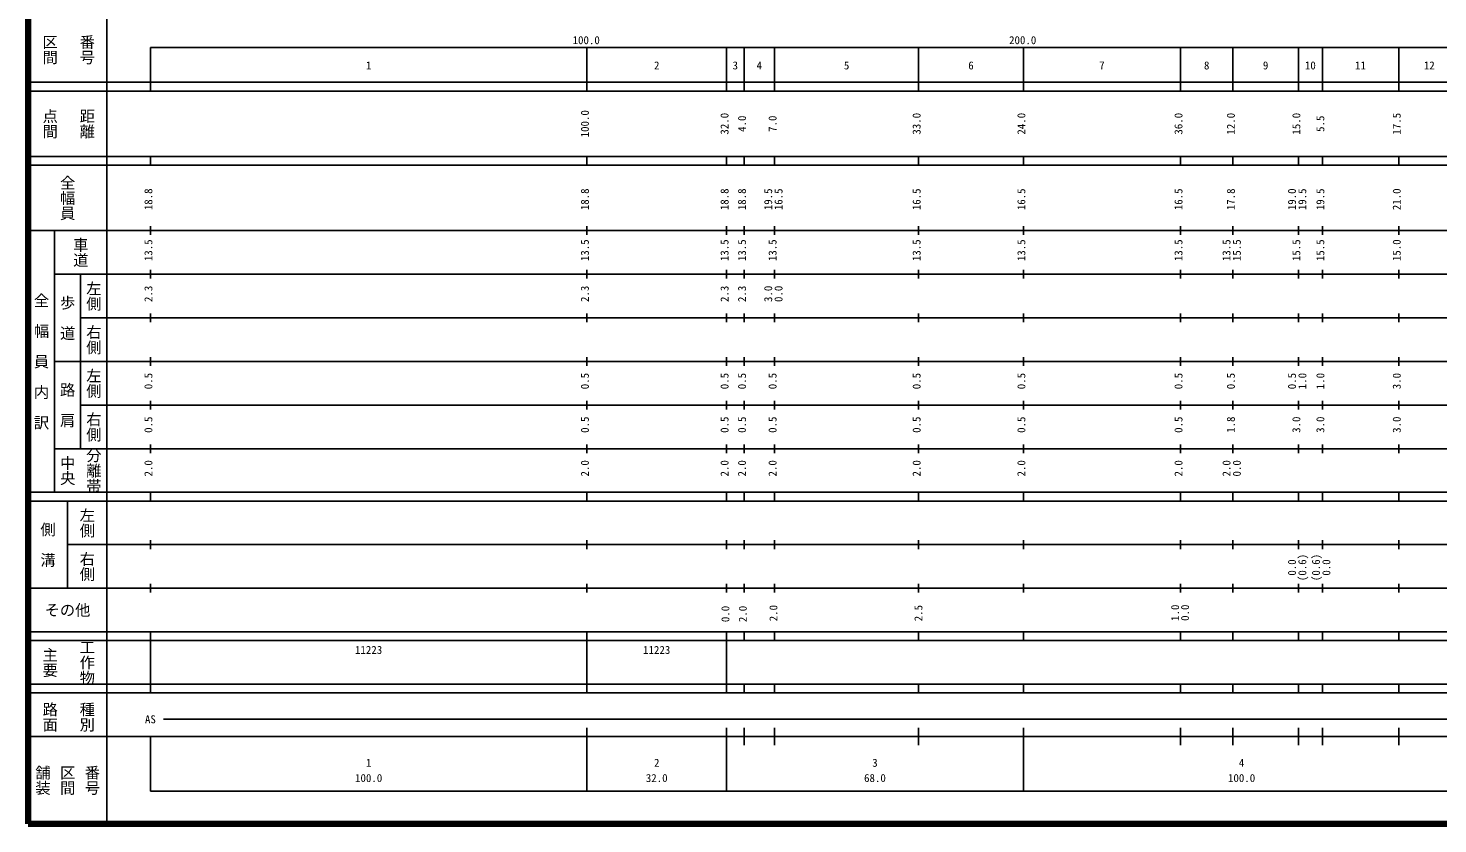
# Model space of a CAD drawing. Units: millimetres on the paper, enlarged 1000 times. Extents: x 40000 to 680000, y 20000 to 380000.
# Drawn here: x 40000 to 362953, y 20000 to 202409 of the extents above; entities that cross this region are included whole.
import ezdxf
from ezdxf.enums import TextEntityAlignment as Align

# ---------------------------------------------------------------- set-up
doc = ezdxf.new("R2010")
doc.units = ezdxf.units.MM
doc.header["$LTSCALE"] = 1000
doc.layers.add('M-TTL', color=2, linetype='Continuous', lineweight=140)
doc.layers.add('M-TTL-BAND', color=7, linetype='Continuous', lineweight=25)
doc.styles.add('@ＭＳ ゴシック', font='')
doc.styles.add('ＭＳ ゴシック', font='')
doc.styles.get('@ＭＳ ゴシック').set_extended_font_data('@MS Gothic')
doc.styles.get('ＭＳ ゴシック').set_extended_font_data('MS Gothic')

msp = doc.modelspace()

# ---------------------------------------------------------------- linework, layer by layer
at = {"layer": 'M-TTL'}
for p, q in [((40000, 380000), (40000, 20000)), ((40000, 20000), (680000, 20000))]:
    msp.add_line(p, q, dxfattribs=at)
at = {"layer": 'M-TTL-BAND'}
for p, q in [((58000, 370000), (58000, 20000)), ((68000, 198000), (579000, 198000)), ((68000, 198000), (68000, 188000)), ((168000, 188000), (168000, 198000)), ((200000, 188000), (200000, 198000)), ((204000, 188000), (204000, 198000)), ((211000, 188000), (211000, 198000)), ((244000, 188000), (244000, 198000)), ((268000, 188000), (268000, 198000)), ((304000, 188000), (304000, 198000)), ((316000, 188000), (316000, 198000)), ((331000, 188000), (331000, 198000)), ((336500, 188000), (336500, 198000)), ((354000, 188000), (354000, 198000)), ((40000, 190000), (579000, 190000)), ((40000, 188000), (579000, 188000)), ((40000, 173000), (579000, 173000)), ((68000, 171000), (68000, 173000)), ((168000, 171000), (168000, 173000)), ((200000, 171000), (200000, 173000)), ((204000, 171000), (204000, 173000)), ((211000, 171000), (211000, 173000)), ((244000, 171000), (244000, 173000)), ((268000, 171000), (268000, 173000)), ((304000, 171000), (304000, 173000)), ((316000, 171000), (316000, 173000)), ((331000, 171000), (331000, 173000)), ((336500, 171000), (336500, 173000)), ((354000, 171000), (354000, 173000)), ((40000, 171000), (579000, 171000)), ((40000, 156000), (579000, 156000)), ((46000, 96000), (46000, 156000)), ((68000, 155000), (68000, 157000)), ((168000, 155000), (168000, 157000)), ((200000, 155000), (200000, 157000)), ((204000, 155000), (204000, 157000)), ((211000, 155000), (211000, 157000)), ((244000, 155000), (244000, 157000)), ((268000, 155000), (268000, 157000)), ((304000, 155000), (304000, 157000)), ((316000, 155000), (316000, 157000)), ((331000, 155000), (331000, 157000)), ((336500, 155000), (336500, 157000)), ((354000, 155000), (354000, 157000)), ((46000, 146000), (579000, 146000)), ((52000, 146000), (52000, 106000)), ((68000, 145000), (68000, 147000)), ((168000, 145000), (168000, 147000)), ((200000, 145000), (200000, 147000)), ((204000, 145000), (204000, 147000)), ((211000, 145000), (211000, 147000)), ((244000, 145000), (244000, 147000)), ((268000, 145000), (268000, 147000)), ((304000, 145000), (304000, 147000)), ((316000, 145000), (316000, 147000)), ((331000, 145000), (331000, 147000)), ((336500, 145000), (336500, 147000)), ((354000, 145000), (354000, 147000)), ((52000, 136000), (579000, 136000)), ((68000, 135000), (68000, 137000)), ((168000, 135000), (168000, 137000)), ((200000, 135000), (200000, 137000)), ((204000, 135000), (204000, 137000)), ((211000, 135000), (211000, 137000)), ((244000, 135000), (244000, 137000)), ((268000, 135000), (268000, 137000)), ((304000, 135000), (304000, 137000)), ((316000, 135000), (316000, 137000)), ((331000, 135000), (331000, 137000)), ((336500, 135000), (336500, 137000)), ((354000, 135000), (354000, 137000)), ((46000, 126000), (579000, 126000)), ((68000, 125000), (68000, 127000)), ((168000, 125000), (168000, 127000)), ((200000, 125000), (200000, 127000)), ((204000, 125000), (204000, 127000)), ((211000, 125000), (211000, 127000)), ((244000, 125000), (244000, 127000)), ((268000, 125000), (268000, 127000)), ((304000, 125000), (304000, 127000)), ((316000, 125000), (316000, 127000)), ((331000, 125000), (331000, 127000)), ((336500, 125000), (336500, 127000)), ((354000, 125000), (354000, 127000)), ((68000, 115000), (68000, 117000)), ((168000, 115000), (168000, 117000)), ((200000, 115000), (200000, 117000)), ((204000, 115000), (204000, 117000)), ((211000, 115000), (211000, 117000)), ((244000, 115000), (244000, 117000)), ((268000, 115000), (268000, 117000)), ((304000, 115000), (304000, 117000)), ((316000, 115000), (316000, 117000)), ((331000, 115000), (331000, 117000)), ((336500, 115000), (336500, 117000)), ((354000, 115000), (354000, 117000)), ((52000, 116000), (579000, 116000)), ((68000, 105000), (68000, 107000)), ((168000, 105000), (168000, 107000)), ((200000, 105000), (200000, 107000)), ((204000, 105000), (204000, 107000)), ((211000, 105000), (211000, 107000)), ((244000, 105000), (244000, 107000)), ((268000, 105000), (268000, 107000)), ((304000, 105000), (304000, 107000)), ((316000, 105000), (316000, 107000)), ((331000, 105000), (331000, 107000)), ((336500, 105000), (336500, 107000)), ((354000, 105000), (354000, 107000)), ((46000, 106000), (579000, 106000)), ((40000, 96000), (579000, 96000)), ((40000, 94000), (579000, 94000)), ((49000, 94000), (49000, 74000)), ((68000, 94000), (68000, 96000)), ((168000, 94000), (168000, 96000)), ((200000, 94000), (200000, 96000)), ((204000, 94000), (204000, 96000)), ((211000, 94000), (211000, 96000)), ((244000, 94000), (244000, 96000)), ((268000, 94000), (268000, 96000)), ((304000, 94000), (304000, 96000)), ((316000, 94000), (316000, 96000)), ((331000, 94000), (331000, 96000)), ((336500, 94000), (336500, 96000)), ((354000, 94000), (354000, 96000)), ((49000, 84000), (579000, 84000)), ((68000, 83000), (68000, 85000)), ((168000, 83000), (168000, 85000)), ((200000, 83000), (200000, 85000)), ((204000, 83000), (204000, 85000)), ((211000, 83000), (211000, 85000)), ((244000, 83000), (244000, 85000)), ((268000, 83000), (268000, 85000)), ((304000, 83000), (304000, 85000)), ((316000, 83000), (316000, 85000)), ((331000, 83000), (331000, 85000)), ((336500, 83000), (336500, 85000)), ((354000, 83000), (354000, 85000)), ((68000, 73000), (68000, 75000)), ((168000, 73000), (168000, 75000)), ((200000, 73000), (200000, 75000)), ((204000, 73000), (204000, 75000)), ((211000, 73000), (211000, 75000)), ((244000, 73000), (244000, 75000)), ((268000, 73000), (268000, 75000)), ((304000, 73000), (304000, 75000)), ((316000, 73000), (316000, 75000)), ((331000, 73000), (331000, 75000)), ((336500, 73000), (336500, 75000)), ((354000, 73000), (354000, 75000)), ((40000, 74000), (579000, 74000)), ((40000, 64000), (579000, 64000)), ((40000, 62000), (579000, 62000)), ((68000, 62000), (68000, 64000)), ((68000, 52000), (68000, 62000)), ((168000, 62000), (168000, 64000)), ((168000, 52000), (168000, 62000)), ((168000, 52000), (168000, 62000)), ((200000, 62000), (200000, 64000)), ((200000, 52000), (200000, 62000)), ((204000, 62000), (204000, 64000)), ((211000, 62000), (211000, 64000)), ((244000, 62000), (244000, 64000)), ((268000, 62000), (268000, 64000)), ((304000, 62000), (304000, 64000)), ((316000, 62000), (316000, 64000)), ((331000, 62000), (331000, 64000)), ((336500, 62000), (336500, 64000)), ((354000, 62000), (354000, 64000)), ((40000, 52000), (579000, 52000)), ((68000, 50000), (68000, 52000)), ((168000, 50000), (168000, 52000)), ((200000, 50000), (200000, 52000)), ((204000, 50000), (204000, 52000)), ((211000, 50000), (211000, 52000)), ((244000, 50000), (244000, 52000)), ((268000, 50000), (268000, 52000)), ((304000, 50000), (304000, 52000)), ((316000, 50000), (316000, 52000)), ((331000, 50000), (331000, 52000)), ((336500, 50000), (336500, 52000)), ((354000, 50000), (354000, 52000)), ((40000, 50000), (579000, 50000)), ((71000, 44000), (565000, 44000)), ((168000, 27500), (168000, 42000)), ((200000, 27500), (200000, 42000)), ((204000, 38000), (204000, 42000)), ((211000, 38000), (211000, 42000)), ((244000, 38000), (244000, 42000)), ((268000, 27500), (268000, 42000)), ((304000, 38000), (304000, 42000)), ((316000, 38000), (316000, 42000)), ((331000, 38000), (331000, 42000)), ((336500, 38000), (336500, 42000)), ((354000, 38000), (354000, 42000)), ((40000, 40000), (579000, 40000)), ((68000, 40000), (68000, 27500)), ((68000, 27500), (579000, 27500))]:
    msp.add_line(p, q, dxfattribs=at)

# ---------------------------------------------------------------- texts
at = {"layer": 'M-TTL-BAND', "style": '@ＭＳ ゴシック'}
for s, p in [('区間', (45000, 197500)), ('番号', (53500, 197500)), ('点間', (45000, 180500)), ('距離', (53500, 180500)), ('全幅員', (49000, 163500)), ('車道', (52000, 151000)), ('左側', (55000, 141000)), ('全\u3000幅\u3000員\u3000内\u3000訳', (43000, 126000)), ('歩\u3000道', (49000, 136000)), ('右側', (55000, 131000)), ('左側', (55000, 121000)), ('路\u3000肩', (49000, 116000)), ('右側', (55000, 111000)), ('中央', (49000, 101000)), ('分離帯', (55000, 101000)), ('左側', (53500, 89000)), ('側\u3000溝', (44500, 84000)), ('右側', (53500, 79000)), ('工作物', (53500, 57000)), ('主要', (45000, 57000)), ('路面', (45000, 44500)), ('種別', (53500, 44500)), ('舗装', (43333, 30000)), ('区間', (49000, 30000)), ('番号', (54667, 30000))]:
    msp.add_text(s, height=2566, rotation=270, dxfattribs=at).set_placement(p, align=Align.MIDDLE_CENTER)
at = {"layer": 'M-TTL-BAND', "style": 'ＭＳ ゴシック'}
for s, p in [('100.0', (167844, 198195)), ('200.0', (267844, 198195)), ('1', (118000, 192405)), ('2', (184000, 192405)), ('3', (202000, 192405)), ('4', (207500, 192405)), ('5', (227500, 192405)), ('6', (256000, 192405)), ('7', (286000, 192405)), ('8', (310000, 192405)), ('9', (323500, 192405)), ('10', (333750, 192405)), ('11', (345250, 192405)), ('12', (361000, 192405)), ('AS', (68000, 42500)), ('1', (118000, 32523)), ('2', (184000, 32523)), ('3', (234000, 32523)), ('4', (318000, 32523)), ('100.0', (118000, 29033)), ('32.0', (184000, 29033)), ('68.0', (234000, 29033)), ('100.0', (318000, 29033))]:
    msp.add_text(s, height=1833, dxfattribs=at).set_placement(p, align=Align.BOTTOM_CENTER)
for s, p in [('100.0', (169000, 180500)), ('32.0', (201000, 180500)), ('4.0', (205000, 180500)), ('7.0', (212000, 180500)), ('33.0', (245000, 180500)), ('24.0', (269000, 180500)), ('36.0', (305000, 180500)), ('12.0', (317000, 180500)), ('15.0', (332000, 180500)), ('5.5', (337500, 180500)), ('17.5', (355000, 180500)), ('18.8', (69000, 163174)), ('18.8', (169000, 163174)), ('18.8', (201000, 163174)), ('18.8', (205000, 163174)), ('19.5', (211000, 163174)), ('16.5', (213370, 163174)), ('16.5', (245000, 163174)), ('16.5', (269000, 163174)), ('16.5', (305000, 163174)), ('17.8', (317000, 163174)), ('19.0', (331000, 163174)), ('19.5', (333370, 163174)), ('19.5', (337500, 163174)), ('21.0', (355000, 163174)), ('13.5', (69000, 151500)), ('13.5', (169000, 151500)), ('13.5', (201000, 151500)), ('13.5', (205000, 151500)), ('13.5', (212000, 151500)), ('13.5', (245000, 151500)), ('13.5', (269000, 151500)), ('13.5', (305000, 151500)), ('13.5', (316000, 151500)), ('15.5', (318370, 151500)), ('15.5', (332000, 151500)), ('15.5', (337500, 151500)), ('15.0', (355000, 151500)), ('2.3', (69000, 141500)), ('2.3', (169000, 141500)), ('2.3', (201000, 141500)), ('2.3', (205000, 141500)), ('3.0', (211000, 141500)), ('0.0', (213370, 141500)), ('0.5', (69000, 121500)), ('0.5', (169000, 121500)), ('0.5', (201000, 121500)), ('0.5', (205000, 121500)), ('0.5', (212000, 121500)), ('0.5', (245000, 121500)), ('0.5', (269000, 121500)), ('0.5', (305000, 121500)), ('0.5', (317000, 121500)), ('0.5', (331000, 121500)), ('1.0', (333370, 121500)), ('1.0', (337500, 121500)), ('3.0', (355000, 121500)), ('0.5', (69000, 111500)), ('0.5', (169000, 111500)), ('0.5', (201000, 111500)), ('0.5', (205000, 111500)), ('0.5', (212000, 111500)), ('0.5', (245000, 111500)), ('0.5', (269000, 111500)), ('0.5', (305000, 111500)), ('1.8', (317000, 111500)), ('3.0', (332000, 111500)), ('3.0', (337500, 111500)), ('3.0', (355000, 111500)), ('2.0', (69000, 101500)), ('2.0', (169000, 101500)), ('2.0', (201000, 101500)), ('2.0', (205000, 101500)), ('2.0', (212000, 101500)), ('2.0', (245000, 101500)), ('2.0', (269000, 101500)), ('2.0', (305000, 101500)), ('2.0', (316000, 101500)), ('0.0', (318370, 101500)), ('(0.6)', (333370, 78764)), ('(0.6)', (336500, 78764)), ('0.0', (331000, 78764)), ('0.0', (338870, 78764)), ('0.0', (201195, 68113)), ('2.0', (205179, 68113)), ('2.0', (212198, 68302)), ('2.5', (245416, 68302)), ('1.0', (304224, 68394)), ('0.0', (306501, 68397))]:
    msp.add_text(s, height=1833, rotation=90, dxfattribs=at).set_placement(p, align=Align.BOTTOM_CENTER)
msp.add_text('その他', height=2566, dxfattribs=at).set_placement((49000, 69000), align=Align.MIDDLE_CENTER)
for p in [(114875, 58405), (180875, 58405)]:
    msp.add_text('11223', height=1833, dxfattribs=at).set_placement(p, align=Align.BOTTOM_LEFT)

doc.saveas('drawing.dxf')
